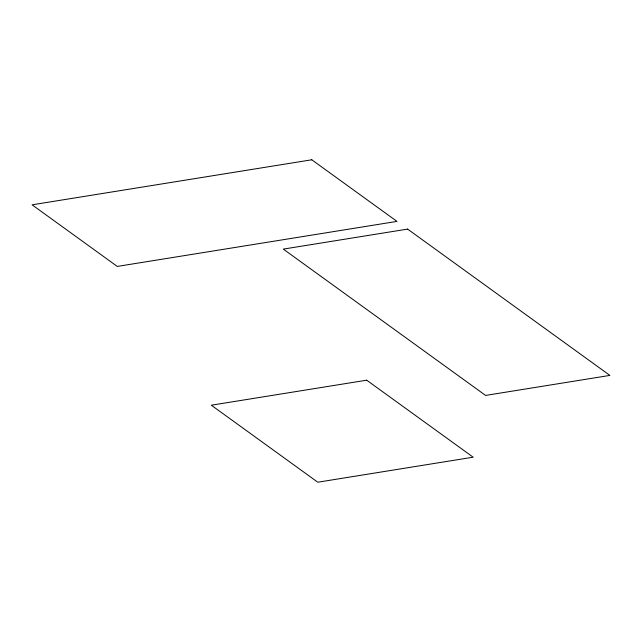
<?xml version="1.0" encoding="UTF-8"?>
<svg xmlns="http://www.w3.org/2000/svg" width="642" height="642" viewBox="0 0 642 642"><rect width="100%" height="100%" fill="white"/><g stroke="black" fill="none" stroke-linecap="round" stroke-linejoin="round"><path stroke-width="0.96" d="M311.795 159.786L32.1 204.814L117.269 266.422L396.973 221.394L311.795 159.786M407.614 229.098L283.307 249.104L485.593 395.424L609.9 375.409L407.614 229.098M366.71 380.192L211.322 405.206L317.79 482.214L473.178 457.192L366.71 380.192"/></g></svg>
